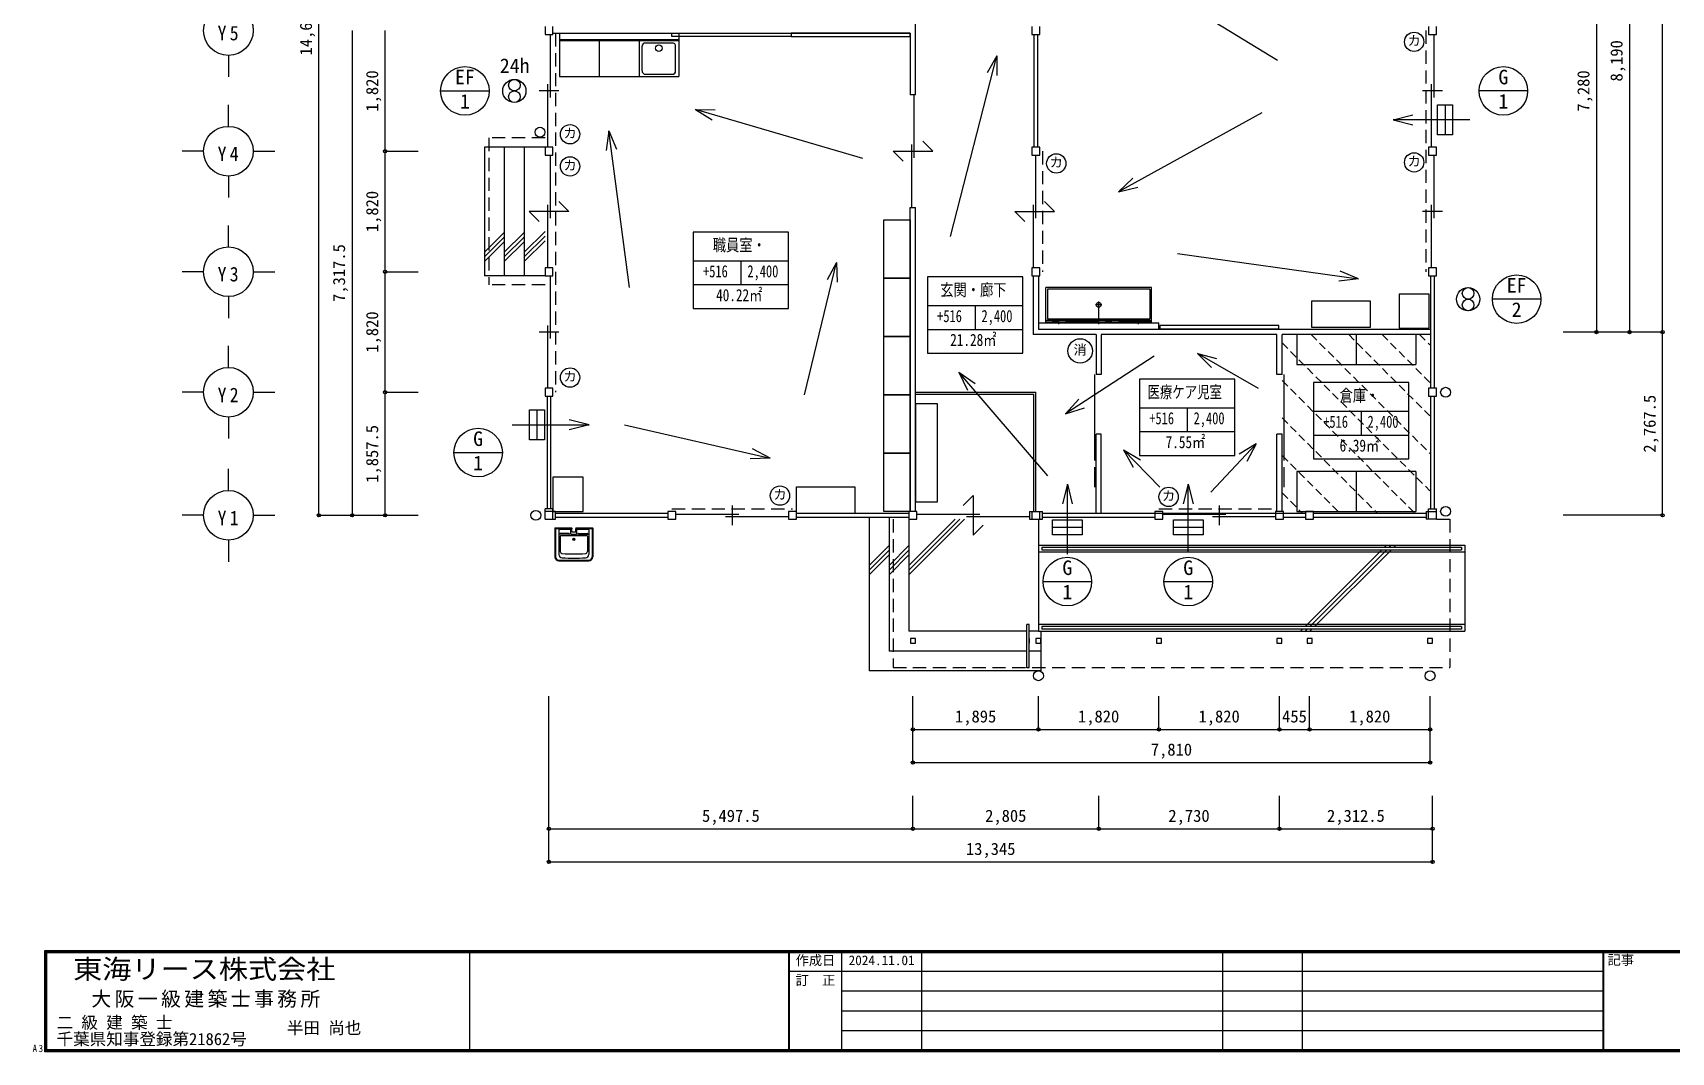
# Model space of a CAD drawing. Units: millimetres at full size, sheet at 1:100. Extents: x -40222 to 41440, y -29146 to 30741.
# Drawn here: x 1778 to 26525, y 554 to 15945 of the extents above; entities that cross this region are included whole.
import ezdxf
from ezdxf.enums import TextEntityAlignment as Align

# ---------------------------------------------------------------- set-up
doc = ezdxf.new("R2010")
doc.units = ezdxf.units.MM
doc.header["$LTSCALE"] = 100
doc.header["$PDMODE"] = 32
doc.header["$PDSIZE"] = 50
for name, pattern in [('CHAIN1', [8, 5, -1, 1, -1]), ('DASHED1', [1.8, 1.2, -0.6]), ('DASHED2', [3, 2, -1]), ('DASHED3', [4, 3, -1])]:
    doc.linetypes.add(name, pattern=pattern)
for name, color, linetype in [('0-1', 3, 'Continuous'), ('1-0', 7, 'Continuous'), ('1-1', 2, 'Continuous'), ('1-2', 7, 'Continuous'), ('1-3', 7, 'Continuous'), ('1-4', 4, 'Continuous'), ('1-5', 7, 'Continuous'), ('1-6', 4, 'Continuous'), ('1-7', 3, 'DASHED2'), ('1-8', 7, 'Continuous'), ('1-9', 7, 'Continuous'), ('1-A', 4, 'Continuous'), ('1-B', 7, 'Continuous'), ('1-D', 2, 'Continuous')]:
    doc.layers.add(name, color=color, linetype=linetype)
doc.styles.add('ＭＳ ゴシック', font='')
doc.styles.get('ＭＳ ゴシック').set_extended_font_data('MS Gothic')

msp = doc.modelspace()

# ---------------------------------------------------------------- linework, layer by layer
at = {"layer": '0-1', "color": 7}
for p, q in [((1960, 560), (1960, 2090)), ((1960, 2090), (41440, 2090)), ((1990, 590), (1990, 2060)), ((1990, 2060), (41410, 2060)), ((8375, 2070), (8375, 580)), ((41440, 560), (1960, 560)), ((41410, 590), (1990, 590))]:
    msp.add_line(p, q, dxfattribs=at)
at = {"layer": '0-1'}
for p, q in [((1970, 570), (1970, 2080)), ((1970, 2080), (41430, 2080)), ((1980, 580), (1980, 2070)), ((13195, 2070), (1980, 2070)), ((13195, 580), (13195, 2070)), ((13205, 580), (13205, 2070)), ((13205, 2070), (25495, 2070)), ((14000, 580), (14000, 2070)), ((15200, 2070), (15200, 580)), ((19750, 580), (19750, 2070)), ((20950, 2070), (20950, 580)), ((25495, 580), (25495, 2070)), ((25505, 580), (25505, 2070)), ((25505, 2070), (29695, 2070)), ((25495, 1775), (13205, 1775)), ((25495, 1475), (14000, 1475)), ((25495, 1175), (14000, 1175)), ((25495, 875), (14000, 875)), ((41430, 570), (1970, 570)), ((1980, 580), (13195, 580)), ((13205, 580), (25495, 580)), ((25505, 580), (29695, 580))]:
    msp.add_line(p, q, dxfattribs=at)
at = {"layer": '1-0'}
msp.add_line((16829.5, 6802.3), (16829.5, 6727.3), dxfattribs=at)
at = {"layer": '1-1'}
for p, q in [((9514.5, 16037.3), (9514.5, 15917.3)), ((9514.5, 15917.3), (9634.5, 15917.3)), ((9634.5, 15917.3), (9634.5, 16037.3)), ((16869.5, 16037.3), (16869.5, 15917.3)), ((16869.5, 15917.3), (16989.5, 15917.3)), ((16989.5, 15917.3), (16989.5, 16037.3)), ((22859.5, 16037.3), (22859.5, 15917.3)), ((22859.5, 15917.3), (22979.5, 15917.3)), ((22979.5, 15917.3), (22979.5, 16037.3)), ((9514.5, 14217.3), (9514.5, 14097.3)), ((9634.5, 14217.3), (9514.5, 14217.3)), ((9634.5, 14097.3), (9634.5, 14217.3)), ((16869.5, 14217.3), (16869.5, 14097.3)), ((16989.5, 14217.3), (16869.5, 14217.3)), ((16989.5, 14097.3), (16989.5, 14217.3)), ((22859.5, 14217.3), (22859.5, 14097.3)), ((22979.5, 14217.3), (22859.5, 14217.3)), ((22979.5, 14097.3), (22979.5, 14217.3)), ((9514.5, 14097.3), (9634.5, 14097.3)), ((16869.5, 14097.3), (16989.5, 14097.3)), ((22859.5, 14097.3), (22979.5, 14097.3)), ((9514.5, 12397.3), (9514.5, 12277.3)), ((9634.5, 12397.3), (9514.5, 12397.3)), ((9634.5, 12277.3), (9634.5, 12397.3)), ((16869.5, 12397.3), (16869.5, 12277.3)), ((16989.5, 12397.3), (16869.5, 12397.3)), ((16989.5, 12277.3), (16989.5, 12397.3)), ((22859.5, 12397.3), (22859.5, 12277.3)), ((22979.5, 12397.3), (22859.5, 12397.3)), ((22979.5, 12277.3), (22979.5, 12397.3)), ((9514.5, 12277.3), (9634.5, 12277.3)), ((16869.5, 12277.3), (16989.5, 12277.3)), ((22859.5, 12277.3), (22979.5, 12277.3)), ((9514.5, 10577.3), (9514.5, 10457.3)), ((9634.5, 10577.3), (9514.5, 10577.3)), ((9514.5, 10457.3), (9634.5, 10457.3)), ((9634.5, 10457.3), (9634.5, 10577.3)), ((22859.5, 10577.3), (22859.5, 10457.3)), ((22979.5, 10577.3), (22859.5, 10577.3)), ((22859.5, 10457.3), (22979.5, 10457.3)), ((22979.5, 10457.3), (22979.5, 10577.3)), ((9634.5, 8757.3), (9514.5, 8757.3)), ((9514.5, 8599.8), (9514.5, 8757.3)), ((9672, 8719.8), (9514.5, 8719.8)), ((9634.5, 8719.8), (9634.5, 8757.3)), ((9634.5, 8599.8), (9634.5, 8719.8)), ((9672, 8599.8), (9672, 8719.8)), ((11372, 8719.8), (11372, 8599.8)), ((11492, 8719.8), (11372, 8719.8)), ((11492, 8599.8), (11492, 8719.8)), ((13192, 8719.8), (13192, 8599.8)), ((13312, 8719.8), (13192, 8719.8)), ((13312, 8599.8), (13312, 8719.8)), ((15012, 8719.8), (15012, 8599.8)), ((15132, 8719.8), (15012, 8719.8)), ((15132, 8599.8), (15132, 8719.8)), ((16832, 8719.8), (17027, 8719.8)), ((16832, 8719.8), (16832, 8599.8)), ((16869.5, 8719.8), (16869.5, 8599.8)), ((16989.5, 8599.8), (16989.5, 8719.8)), ((17027, 8599.8), (17027, 8719.8)), ((18727, 8719.8), (18727, 8599.8)), ((18847, 8719.8), (18727, 8719.8)), ((18847, 8599.8), (18847, 8719.8)), ((20547, 8719.8), (20547, 8599.8)), ((20667, 8719.8), (20547, 8719.8)), ((20667, 8599.8), (20667, 8719.8)), ((21002, 8719.8), (21002, 8599.8)), ((21122, 8719.8), (21002, 8719.8)), ((21122, 8599.8), (21122, 8719.8)), ((22822, 8719.8), (22979.5, 8719.8)), ((22822, 8719.8), (22822, 8599.8)), ((22859.5, 8757.3), (22979.5, 8757.3)), ((22859.5, 8719.8), (22859.5, 8757.3)), ((22859.5, 8599.8), (22859.5, 8719.8)), ((22979.5, 8599.8), (22979.5, 8757.3)), ((9514.5, 8599.8), (9672, 8599.8)), ((11372, 8599.8), (11492, 8599.8)), ((13192, 8599.8), (13312, 8599.8)), ((15012, 8599.8), (15132, 8599.8)), ((16832, 8599.8), (17027, 8599.8)), ((18727, 8599.8), (18847, 8599.8)), ((20547, 8599.8), (20667, 8599.8)), ((21002, 8599.8), (21122, 8599.8)), ((22979.5, 8599.8), (22822, 8599.8)), ((15034.5, 6802.3), (15034.5, 6727.3)), ((15109.5, 6802.3), (15034.5, 6802.3)), ((15034.5, 6727.3), (15109.5, 6727.3)), ((15109.5, 6727.3), (15109.5, 6802.3)), ((16929.5, 6802.3), (16929.5, 6727.3)), ((17004.5, 6802.3), (16929.5, 6802.3)), ((16929.5, 6727.3), (17004.5, 6727.3)), ((17004.5, 6727.3), (17004.5, 6802.3)), ((18749.5, 6802.3), (18749.5, 6727.3)), ((18824.5, 6802.3), (18749.5, 6802.3)), ((18749.5, 6727.3), (18824.5, 6727.3)), ((18824.5, 6727.3), (18824.5, 6802.3)), ((20569.5, 6802.3), (20569.5, 6727.3)), ((20644.5, 6802.3), (20569.5, 6802.3)), ((20569.5, 6727.3), (20644.5, 6727.3)), ((20644.5, 6727.3), (20644.5, 6802.3)), ((21024.5, 6802.3), (21024.5, 6727.3)), ((21099.5, 6802.3), (21024.5, 6802.3)), ((21024.5, 6727.3), (21099.5, 6727.3)), ((21099.5, 6727.3), (21099.5, 6802.3)), ((22844.5, 6802.3), (22844.5, 6727.3)), ((22919.5, 6802.3), (22844.5, 6802.3)), ((22844.5, 6727.3), (22919.5, 6727.3)), ((22919.5, 6727.3), (22919.5, 6802.3))]:
    msp.add_line(p, q, dxfattribs=at)
at = {"layer": '1-2'}
for p, q in [((9594.5, 15917.3), (9594.5, 14967.3)), ((16899.5, 15917.3), (16899.5, 14217.3)), ((16959.5, 14217.3), (16959.5, 15917.3)), ((22939.5, 15917.3), (22939.5, 14967.3)), ((9554.5, 15167.3), (9554.5, 14217.3)), ((22899.5, 15167.3), (22899.5, 14217.3)), ((9724.5, 15067.3), (9424.5, 15067.3)), ((23069.5, 15067.3), (22769.5, 15067.3)), ((9594.5, 14097.3), (9594.5, 13147.3)), ((22939.5, 14097.3), (22939.5, 13147.3)), ((9874.5, 13247.3), (9724.5, 13397.3)), ((9424.5, 13247.3), (9274.5, 13247.3)), ((9274.5, 13247.3), (9424.5, 13097.3)), ((9724.5, 13247.3), (9424.5, 13247.3)), ((9554.5, 13347.3), (9554.5, 12397.3)), ((9874.5, 13247.3), (9724.5, 13247.3)), ((23069.5, 13247.3), (22769.5, 13247.3)), ((22899.5, 13347.3), (22899.5, 12397.3)), ((9594.5, 12277.3), (9594.5, 11327.3)), ((22889.5, 12277.3), (22889.5, 10577.3)), ((22949.5, 10577.3), (22949.5, 12277.3)), ((9724.5, 11427.3), (9424.5, 11427.3)), ((9554.5, 11527.3), (9554.5, 10577.3)), ((9544.5, 10457.3), (9544.5, 8757.3)), ((9604.5, 8757.3), (9604.5, 10457.3)), ((22889.5, 10457.3), (22889.5, 8757.3)), ((22949.5, 8757.3), (22949.5, 10457.3)), ((15982, 8959.8), (15832, 8809.8)), ((15982, 8959.8), (15982, 8809.8)), ((11372, 8689.8), (9672, 8689.8)), ((11492, 8679.8), (12442, 8679.8)), ((12342, 8809.8), (12342, 8509.8)), ((15012, 8689.8), (13312, 8689.8)), ((15132, 8679.8), (16082, 8679.8)), ((15982, 8809.8), (15982, 8509.8)), ((21002.7, 8689.8), (17027, 8689.8)), ((18847, 8679.8), (19797, 8679.8)), ((19697, 8809.8), (19697, 8509.8)), ((20577, 8689.8), (20557, 8689.8)), ((21002, 8689.8), (20667, 8689.8)), ((22822, 8689.8), (21122, 8689.8)), ((9672, 8629.8), (11372, 8629.8)), ((12242, 8639.8), (13192, 8639.8)), ((13312, 8629.8), (15012, 8629.8)), ((15882, 8639.8), (16832, 8639.8)), ((15982, 8509.8), (15982, 8359.8)), ((15982, 8359.8), (16132, 8509.8)), ((17027, 8629.8), (18727, 8629.8)), ((19597, 8639.8), (20547, 8639.8)), ((20667, 8629.8), (21002, 8629.8)), ((21122, 8629.8), (22822, 8629.8))]:
    msp.add_line(p, q, dxfattribs=at)
at = {"layer": '1-3'}
for p, q in [((15112, 15007.3), (15112, 16997.3)), ((9634.5, 15937.3), (15032, 15937.3)), ((15032, 15937.3), (15032, 15007.3)), ((15112, 15007.3), (15032, 15007.3)), ((15092, 14057.3), (15092, 15007.3)), ((14772, 14157.3), (14922, 14157.3)), ((14772, 14157.3), (14922, 14007.3)), ((14922, 14157.3), (15222, 14157.3)), ((15052, 14257.3), (15052, 13307.3)), ((15372, 14157.3), (15222, 14307.3)), ((15222, 14157.3), (15372, 14157.3)), ((16929.5, 13147.3), (16929.5, 14097.3)), ((17209.5, 13247.3), (17059.5, 13397.3)), ((15032, 13307.3), (15112, 13307.3)), ((15032, 8719.8), (15032, 13307.3)), ((15112, 8719.8), (15112, 13307.3)), ((16609.5, 13247.3), (16759.5, 13247.3)), ((16609.5, 13247.3), (16759.5, 13097.3)), ((16759.5, 13247.3), (17059.5, 13247.3)), ((16889.5, 13347.3), (16889.5, 12397.3)), ((17059.5, 13247.3), (17209.5, 13247.3)), ((16889.4, 12277.3), (16889.4, 11387.3)), ((16969.4, 12277.3), (16969.4, 11467.3)), ((17837, 11387.3), (16889.4, 11387.3)), ((22889.5, 11467.3), (16969.4, 11467.3)), ((17837, 11387.3), (17837, 10787.3)), ((17917, 11387.3), (17917, 10787.3)), ((20567, 11387.3), (17917, 11387.3)), ((20567, 10787.3), (20567, 11387.3)), ((20647, 10787.3), (20647, 11387.3)), ((22889.5, 11387.3), (20647, 11387.3)), ((17917, 10787.3), (17837, 10787.3)), ((20647, 10787.3), (20567, 10787.3)), ((17917, 9887.3), (17837, 9887.3)), ((17837, 8689.8), (17837, 9887.3)), ((17917, 8689.8), (17917, 9887.3)), ((20567, 8719.8), (20567, 9887.3))]:
    msp.add_line(p, q, dxfattribs=at)
at = {"layer": '1-3', "color": 3}
for p, q in [((17812, 10787.3), (17812, 9787.3)), ((20672, 10787.3), (20672, 9787.3))]:
    msp.add_line(p, q, dxfattribs=at)
at = {"layer": '1-3', "color": 3, "linetype": 'DASHED3'}
for p, q in [((17812, 9787.3), (17812, 8987.3)), ((20672, 9787.3), (20672, 8987.3))]:
    msp.add_line(p, q, dxfattribs=at)
at = {"layer": '1-3'}
msp.add_lwpolyline([(20647, 8719.8), (20647, 9887.3), (20567, 9887.3)], dxfattribs=at)
at = {"layer": '1-4', "color": 3, "linetype": 'DASHED1'}
for p, q in [((21087.1, 11387.3), (22879.5, 9594.9)), ((21652.8, 11387.3), (22879.5, 10160.6)), ((22158.5, 11387.3), (22879.5, 10666.3)), ((22724.1, 11387.3), (22879.5, 11232)), ((20647, 11261.7), (22879.5, 9029.2)), ((20647, 10696), (22653.2, 8689.8)), ((20647, 10130.3), (22087.5, 8689.8)), ((20647, 9564.7), (21521.9, 8689.8)), ((20647, 8999), (20956.2, 8689.8))]:
    msp.add_line(p, q, dxfattribs=at)
at = {"layer": '1-5', "color": 4}
for p, q in [((9734.5, 15937.3), (9734.5, 15287.3)), ((11534.5, 15937.3), (11534.5, 15287.3)), ((11534.5, 15837.3), (9734.5, 15837.3)), ((11534.5, 15822.3), (9734.5, 15822.3)), ((10334.5, 15837.3), (10334.5, 15287.3)), ((10934.5, 15837.3), (10934.5, 15287.3)), ((10979.9, 15368.4), (10979.9, 15740.5)), ((11437.4, 15790.5), (11029.9, 15790.5)), ((11487.4, 15368.4), (11487.4, 15740.5)), ((9734.5, 15287.3), (11534.5, 15287.3)), ((11029.9, 15318.4), (11437.4, 15318.4)), ((15112, 10517.3), (16929.5, 10517.3)), ((15112, 10487.3), (16899.5, 10487.3)), ((16899.5, 8719.8), (16899.5, 10487.3)), ((16929.5, 8719.8), (16929.5, 10517.3))]:
    msp.add_line(p, q, dxfattribs=at)
at = {"layer": '1-5'}
for p, q in [((18674.5, 12097.3), (17079.5, 12097.3)), ((17079.5, 11567.3), (17079.5, 12097.3)), ((17104.5, 12072.3), (17104.5, 11627.3)), ((18649.5, 12072.3), (17104.5, 12072.3)), ((18649.5, 12072.3), (18649.5, 11627.3)), ((18674.5, 11567.3), (18674.5, 12097.3)), ((16969.4, 11567.3), (18787, 11567.3)), ((18674.5, 11602.3), (17079.5, 11602.3)), ((18674.5, 11592.3), (17079.5, 11592.3)), ((18674.5, 11567.3), (17079.5, 11567.3)), ((17104.5, 11627.3), (18649.5, 11627.3)), ((17104.5, 11592.3), (17104.5, 11602.3)), ((18649.5, 11592.3), (18649.5, 11602.3)), ((18787, 11467.3), (18787, 11567.3)), ((9664.9, 8467.9), (9664.9, 8032.9)), ((9669.9, 8472.9), (9913.4, 8472.9)), ((9674.9, 8457.9), (9674.9, 8032.9)), ((9679.9, 8462.9), (9913.4, 8462.9)), ((9724.9, 8440.9), (9724.9, 8362.9)), ((9734.9, 8450.9), (9901.4, 8450.9)), ((9906.4, 8377.9), (9906.4, 8445.9)), ((9918.4, 8467.9), (9918.4, 8457.9)), ((9919.8, 8414.7), (9918.4, 8457.9)), ((9980.1, 8414.7), (9981.4, 8457.9)), ((9981.4, 8467.9), (9981.4, 8457.9)), ((9986.4, 8472.9), (10229.9, 8472.9)), ((9986.4, 8462.9), (10219.9, 8462.9)), ((9993.4, 8377.9), (9993.4, 8445.9)), ((9998.4, 8450.9), (10164.9, 8450.9)), ((10174.9, 8440.9), (10174.9, 8362.9)), ((10224.9, 8457.9), (10224.9, 8032.9)), ((10234.9, 8467.9), (10234.9, 8032.9)), ((9724.9, 8362.9), (9724.9, 8067.9)), ((9911.4, 8372.9), (9734.9, 8372.9)), ((9739.4, 8377.9), (9739.4, 8379.9)), ((9874.4, 8384.9), (9744.4, 8384.9)), ((9874.4, 8372.9), (9744.4, 8372.9)), ((9744.9, 8342.9), (9744.9, 8112.9)), ((9754.9, 8352.9), (10144.9, 8352.9)), ((9879.4, 8379.9), (9879.4, 8377.9)), ((9911.4, 8372.9), (9988.4, 8372.9)), ((9924.8, 8409.9), (9975.1, 8409.9)), ((10164.9, 8372.9), (9988.4, 8372.9)), ((10020.4, 8379.9), (10020.4, 8377.9)), ((10025.4, 8384.9), (10155.4, 8384.9)), ((10025.4, 8372.9), (10155.4, 8372.9)), ((10154.9, 8342.9), (10154.9, 8112.9)), ((10160.4, 8377.9), (10160.4, 8379.9)), ((10174.9, 8362.9), (10174.9, 8067.9)), ((9724.9, 7982.9), (10174.9, 7982.9)), ((9724.9, 7972.9), (10174.9, 7972.9))]:
    msp.add_line(p, q, dxfattribs=at)
at = {"layer": '1-5', "color": 4, "linetype": 'CHAIN1'}
for p, q in [((17877, 11544.8), (17877, 11887.3)), ((17927, 11837.3), (17827, 11837.3)), ((18674.5, 11579.8), (17079.5, 11579.8)), ((17277, 11544.8), (17277, 11614.8)), ((18477, 11544.8), (18477, 11614.8))]:
    msp.add_line(p, q, dxfattribs=at)
at = {"layer": '1-5', "color": 4}
msp.add_circle((11233.7, 15713.6), 50, dxfattribs=at)
at = {"layer": '1-5'}
for centre, radius in [((9439, 14443.6), 75), ((17877, 11837.3), 37.5), ((23117.2, 10517.3), 75), ((9376.7, 8659.8), 75), ((23117.2, 8719.8), 75), ((9949.9, 8297.9), 17.2), ((9949.9, 8297.9), 14), ((16967, 6237.8), 75), ((22882, 6237.8), 75)]:
    msp.add_circle(centre, radius, dxfattribs=at)
at = {"layer": '1-5', "color": 4}
for centre, start, end in [((11029.9, 15740.5), 90, 180), ((11437.4, 15740.5), 0, 90), ((11029.9, 15368.4), 180, 270), ((11437.4, 15368.4), 270, 0)]:
    msp.add_arc(centre, 50, start, end, dxfattribs=at)
at = {"layer": '1-5'}
for centre, radius, start, end in [((9669.9, 8467.9), 5, 90, 180), ((9679.9, 8457.9), 5, 90, 180), ((9734.9, 8440.9), 10, 90, 180), ((9901.4, 8445.9), 5, 0, 90), ((9913.4, 8467.9), 5, 0, 90), ((9913.4, 8457.9), 5, 0, 90), ((9924.8, 8414.9), 5, 181.79018, 270), ((9975.1, 8414.9), 5, 270, 358.20982), ((9986.4, 8467.9), 5, 90, 180), ((9986.4, 8457.9), 5, 90, 180), ((9998.4, 8445.9), 5, 90, 180), ((10164.9, 8440.9), 10, 0, 90), ((10219.9, 8457.9), 5, 0, 90), ((10229.9, 8467.9), 5, 0, 90), ((9734.9, 8362.9), 10, 90, 180), ((9744.4, 8379.9), 5, 90, 180), ((9744.4, 8377.9), 5, 180, 270), ((9754.9, 8342.9), 10, 90, 180), ((9874.4, 8379.9), 5, 0, 90), ((9874.4, 8377.9), 5, 270, 0), ((9911.4, 8377.9), 5, 180, 270), ((9988.4, 8377.9), 5, 270, 0), ((10025.4, 8379.9), 5, 90, 180), ((10025.4, 8377.9), 5, 180, 270), ((10144.9, 8342.9), 10, 0, 90), ((10155.4, 8379.9), 5, 0, 90), ((10155.4, 8377.9), 5, 270, 0), ((10164.9, 8362.9), 10, 0, 90), ((9724.9, 8032.9), 60, 180, 270), ((9724.9, 8032.9), 50, 180, 270), ((9774.9, 8067.9), 50, 180, 270), ((9774.9, 8112.9), 30, 180, 270), ((9949.9, 11142.9), 3065, 266.72684, 273.27316), ((9949.9, 11077.9), 3065, 266.72684, 273.27316), ((10124.9, 8112.9), 30, 270, 0), ((10124.9, 8067.9), 50, 270, 0), ((10174.9, 8032.9), 60, 270, 0), ((10174.9, 8032.9), 50, 270, 0)]:
    msp.add_arc(centre, radius, start, end, dxfattribs=at)
at = {"layer": '1-6', "color": 7}
for p, q in [((8899.5, 14217.3), (8899.5, 12277.3)), ((9199.5, 14217.3), (9199.5, 12277.3)), ((9514.5, 12277.3), (8599.5, 12277.3)), ((14412, 8629.8), (14412, 6309.8)), ((14712, 8629.8), (14712, 6609.8)), ((15012, 8599.8), (15012, 6909.8)), ((16967, 8599.8), (16967, 6909.8)), ((16967, 8109.8), (23407, 8109.8)), ((23407, 7009.8), (16967, 7009.8)), ((16789.5, 6909.8), (15012, 6909.8)), ((16967, 6909.8), (16829.5, 6909.8)), ((16967, 6909.8), (20997.8, 6909.8)), ((17004.5, 6909.8), (17004.5, 6309.8)), ((20997.8, 6909.8), (23407, 6909.8)), ((16789.5, 6609.8), (14712, 6609.8)), ((17004.5, 6609.8), (16829.5, 6609.8)), ((17004.5, 6309.8), (14412, 6309.8))]:
    msp.add_line(p, q, dxfattribs=at)
at = {"layer": '1-6'}
for p, q in [((8599.5, 12631.2), (8899.5, 12931.2)), ((8899.5, 12631.2), (9199.5, 12931.2)), ((9199.5, 12631.2), (9514.5, 12946.2)), ((9199.5, 12560.5), (9514.5, 12875.5)), ((8599.5, 12560.5), (8899.5, 12860.5)), ((8599.5, 12489.8), (8899.5, 12789.8)), ((8899.5, 12560.5), (9199.5, 12860.5)), ((8899.5, 12489.8), (9199.5, 12789.8)), ((9199.5, 12489.8), (9514.5, 12804.8)), ((15012, 7903.5), (15708.3, 8599.8)), ((15012, 7832.7), (15779, 8599.8)), ((15012, 7762), (15849.7, 8599.8)), ((14412, 7903.5), (14712, 8203.5)), ((14712, 7903.5), (15012, 8203.5)), ((17017, 8179.8), (17017, 8139.8)), ((17017, 8179.8), (23357, 8179.8)), ((22196, 8179.8), (22226, 8209.8)), ((22266.8, 8179.8), (22296.8, 8209.8)), ((22337.5, 8179.8), (22367.5, 8209.8)), ((23357, 8179.8), (23357, 8139.8)), ((14412, 7832.7), (14712, 8132.7)), ((14412, 7762), (14712, 8062)), ((14712, 7832.7), (15012, 8132.7)), ((14712, 7762), (15012, 8062)), ((17017, 8139.8), (23357, 8139.8)), ((20996, 6979.8), (22156, 8139.8)), ((21066.8, 6979.8), (22226.8, 8139.8)), ((21137.5, 6979.8), (22297.5, 8139.8)), ((16829.5, 7009.8), (16789.5, 7009.8)), ((16829.5, 6359.8), (16829.5, 7009.8)), ((17017, 6979.8), (17017, 6939.8)), ((23357, 6979.8), (17017, 6979.8)), ((23357, 6939.8), (17017, 6939.8)), ((20926, 6909.8), (20956, 6939.8)), ((20997.3, 6910.3), (21026.8, 6939.8)), ((21067.5, 6909.8), (21097.5, 6939.8)), ((23357, 6979.8), (23357, 6939.8))]:
    msp.add_line(p, q, dxfattribs=at)
at = {"layer": '1-6', "color": 7}
for points in [[(9514.5, 14217.3), (8599.5, 14217.3), (8599.5, 12277.3)], [(16967, 8209.8), (23407, 8209.8), (23407, 6909.8)]]:
    msp.add_lwpolyline(points, dxfattribs=at)
at = {"layer": '1-6'}
msp.add_lwpolyline([(16829.5, 6359.8), (16789.5, 6359.8), (16789.5, 7009.8)], dxfattribs=at)
at = {"layer": '1-7'}
for p, q in [((9514.5, 14357.3), (8664.5, 14357.3)), ((8664.5, 14357.3), (8664.5, 12137.3)), ((9514.5, 12137.3), (8664.5, 12137.3)), ((14772, 8599.8), (14772, 6364.8)), ((22979.5, 8599.8), (23182, 8599.8)), ((23182, 8599.8), (23182, 6364.8)), ((14772, 6364.8), (23182, 6364.8))]:
    msp.add_line(p, q, dxfattribs=at)
at = {"layer": '1-8'}
for p, q in [((6099.5, 8659.8), (6099.5, 23294.8)), ((26394.5, 11427.3), (26394.5, 23294.8)), ((25894.5, 19617.3), (25894.5, 11427.3)), ((25394.5, 18707.3), (25394.5, 11427.3)), ((6599.5, 15977.3), (6599.5, 8659.8)), ((7099.5, 14157.3), (7099.5, 15977.3)), ((4731.6, 15602.3), (4731.6, 15277.3)), ((4731.6, 14532.3), (4731.6, 14857.3)), ((4356.6, 14157.3), (4031.6, 14157.3)), ((5106.6, 14157.3), (5431.6, 14157.3)), ((7099.5, 12337.3), (7099.5, 14157.3)), ((7099.5, 14157.3), (7599.5, 14157.3)), ((4731.6, 13782.3), (4731.6, 13457.3)), ((4731.6, 12712.3), (4731.6, 13037.3)), ((4356.6, 12337.3), (4031.6, 12337.3)), ((5106.6, 12337.3), (5431.6, 12337.3)), ((7099.5, 10517.3), (7099.5, 12337.3)), ((7099.5, 12337.3), (7599.5, 12337.3)), ((4731.6, 11962.3), (4731.6, 11637.3)), ((25394.5, 11427.3), (24894.5, 11427.3)), ((25894.5, 11427.3), (24894.5, 11427.3)), ((26394.5, 11427.3), (24894.5, 11427.3)), ((26394.5, 8659.8), (26394.5, 11427.3)), ((4731.6, 10892.3), (4731.6, 11217.3)), ((4356.6, 10517.3), (4031.6, 10517.3)), ((5106.6, 10517.3), (5431.6, 10517.3)), ((7099.5, 8659.8), (7099.5, 10517.3)), ((7099.5, 10517.3), (7599.5, 10517.3)), ((4731.6, 10142.3), (4731.6, 9817.3)), ((4731.6, 9034.8), (4731.6, 9359.8)), ((4356.6, 8659.8), (4031.6, 8659.8)), ((5106.6, 8659.8), (5431.6, 8659.8)), ((6099.5, 8659.8), (6599.5, 8659.8)), ((6599.5, 8659.8), (7099.5, 8659.8)), ((7099.5, 8659.8), (7599.5, 8659.8)), ((26394.5, 8659.8), (24894.5, 8659.8)), ((26394.5, 8659.8), (24894.5, 8659.8)), ((4731.6, 8284.8), (4731.6, 7959.8)), ((9574.5, 3927.3), (9574.5, 5927.3)), ((15072, 5427.3), (15072, 5927.3)), ((16967, 5427.3), (16967, 5927.3)), ((18787, 5427.3), (18787, 5927.3)), ((20607, 5427.3), (20607, 5927.3)), ((21062, 5427.3), (21062, 5927.3)), ((22882, 5427.3), (22882, 5927.3)), ((15072, 5427.3), (16967, 5427.3)), ((15072, 4927.3), (15072, 5427.3)), ((16967, 5427.3), (18787, 5427.3)), ((18787, 5427.3), (20607, 5427.3)), ((20607, 5427.3), (21062, 5427.3)), ((21062, 5427.3), (22882, 5427.3)), ((22882, 4927.3), (22882, 5427.3)), ((15072, 4927.3), (22882, 4927.3)), ((15072, 3927.3), (15072, 4427.3)), ((17877, 3927.3), (17877, 4427.3)), ((20607, 3927.3), (20607, 4427.3)), ((22919.5, 3927.3), (22919.5, 4427.3)), ((9574.5, 3427.3), (9574.5, 3927.3)), ((9574.5, 3927.3), (15072, 3927.3)), ((15072, 3927.3), (17877, 3927.3)), ((17877, 3927.3), (20607, 3927.3)), ((20607, 3927.3), (22919.5, 3927.3)), ((22919.5, 3427.3), (22919.5, 3927.3)), ((9574.5, 3427.3), (22919.5, 3427.3))]:
    msp.add_line(p, q, dxfattribs=at)
for centre in [(4731.6, 15977.3), (4731.6, 14157.3), (4731.6, 12337.3), (4731.6, 10517.3), (4731.6, 8659.8)]:
    msp.add_circle(centre, 375, dxfattribs=at)
at = {"layer": '1-8', "color": 2}
for p in [(7099.5, 14157.3), (7099.5, 12337.3), (25394.5, 11427.3), (25894.5, 11427.3), (26394.5, 11427.3), (7099.5, 10517.3), (6099.5, 8659.8), (6599.5, 8659.8), (7099.5, 8659.8), (26394.5, 8659.8), (15072, 5427.3), (16967, 5427.3), (18787, 5427.3), (20607, 5427.3), (21062, 5427.3), (22882, 5427.3), (15072, 4927.3), (22882, 4927.3), (9574.5, 3927.3), (15072, 3927.3), (17877, 3927.3), (20607, 3927.3), (22919.5, 3927.3), (9574.5, 3427.3), (22919.5, 3427.3)]:
    msp.add_point(p, dxfattribs=at)
at = {"layer": '1-9'}
for p, q in [((11753.8, 12934.9), (11753.8, 11782.9)), ((13193.8, 12934.9), (11753.8, 12934.9)), ((13193.8, 11782.9), (13193.8, 12934.9)), ((11753.8, 12502.9), (13193.8, 12502.9)), ((12473.8, 12502.9), (12473.8, 12142.9)), ((11753.8, 12142.9), (13193.8, 12142.9)), ((16729.5, 12258.7), (15289.5, 12258.7)), ((16729.5, 11106.7), (16729.5, 12258.7)), ((11753.8, 11782.9), (13193.8, 11782.9)), ((15289.5, 11826.7), (16729.5, 11826.7)), ((16009.5, 11826.7), (16009.5, 11466.7)), ((15289.5, 11466.7), (16729.5, 11466.7)), ((18493.4, 10716), (18493.4, 9564)), ((19933.4, 10716), (18493.4, 10716)), ((19933.4, 9564), (19933.4, 10716)), ((21120.7, 10663.8), (21120.7, 9511.8)), ((22560.7, 10663.8), (21120.7, 10663.8)), ((22560.7, 9511.8), (22560.7, 10663.8)), ((18493.4, 10284), (19933.4, 10284)), ((19213.4, 10284), (19213.4, 9924)), ((21120.7, 10231.8), (22560.7, 10231.8)), ((21840.7, 10231.8), (21840.7, 9871.8)), ((18493.4, 9924), (19933.4, 9924)), ((21120.7, 9871.8), (22560.7, 9871.8)), ((18493.4, 9564), (19933.4, 9564)), ((21120.7, 9511.8), (22560.7, 9511.8))]:
    msp.add_line(p, q, dxfattribs=at)
msp.add_lwpolyline([(15289.5, 12258.7), (15289.5, 11106.7), (16729.5, 11106.7)], dxfattribs=at)
at = {"layer": '1-A', "linetype": 'DASHED2'}
for p, q in [((9674.5, 15937.3), (9674.5, 10517.3)), ((22819.5, 15977.3), (22819.5, 12337.3)), ((17029.5, 14157.3), (17029.5, 12337.3)), ((11432, 8759.8), (13252, 8759.8)), ((18787, 8759.8), (20567, 8759.8))]:
    msp.add_line(p, q, dxfattribs=at)
at = {"layer": '1-A'}
for p, q in [((11432, 15937.3), (13232, 15937.3)), ((11432, 15887.3), (11432, 15937.3)), ((13232, 15887.3), (11432, 15887.3)), ((13232, 15937.3), (13232, 15887.3)), ((13232, 15937.3), (13232, 15887.3)), ((15032, 15937.3), (13232, 15937.3)), ((13232, 15887.3), (15032, 15887.3)), ((15032, 15887.3), (15032, 15937.3)), ((15032, 15887.3), (15032, 15937.3)), ((14632, 13119.8), (15032, 13119.8)), ((14632, 12239.8), (14632, 13119.8)), ((15032, 13119.8), (15032, 12239.8)), ((15032, 12239.8), (14632, 12239.8)), ((14632, 12239.8), (15032, 12239.8)), ((14632, 11359.8), (14632, 12239.8)), ((15032, 12239.8), (15032, 11359.8)), ((21095.1, 11895.9), (21975.1, 11895.9)), ((21095.1, 11495.9), (21095.1, 11895.9)), ((21975.1, 11895.9), (21975.1, 11495.9)), ((22415.2, 11999.5), (22415.2, 11484.5)), ((22870.2, 11999.5), (22415.2, 11999.5)), ((22870.2, 11484.5), (22870.2, 11999.5)), ((18798.2, 11524), (18798.2, 11474)), ((20598.2, 11524), (18798.2, 11524)), ((18798.2, 11474), (20598.2, 11474)), ((20598.2, 11474), (20598.2, 11524)), ((20868.2, 11387.3), (20868.2, 10937.3)), ((21975.1, 11495.9), (21095.1, 11495.9)), ((21768.2, 11387.3), (21768.2, 10937.3)), ((22415.2, 11484.5), (22870.2, 11484.5)), ((22668.2, 11387.3), (22668.2, 10937.3)), ((15032, 11359.8), (14632, 11359.8)), ((14632, 11359.8), (15032, 11359.8)), ((14632, 10479.8), (14632, 11359.8)), ((15032, 11359.8), (15032, 10479.8)), ((20868.2, 10937.3), (22668.2, 10937.3)), ((15032, 10479.8), (14632, 10479.8)), ((14632, 10479.8), (15032, 10479.8)), ((14632, 9599.8), (14632, 10479.8)), ((15032, 10479.8), (15032, 9599.8)), ((15112, 10343.5), (15112, 8863.5)), ((15442, 10343.5), (15112, 10343.5)), ((15442, 8863.5), (15442, 10343.5)), ((14632, 8719.8), (14632, 9599.8)), ((15032, 9599.8), (15032, 8719.8)), ((9634.5, 9234.8), (9634.5, 8719.8)), ((10089.5, 9234.8), (9634.5, 9234.8)), ((10089.5, 8719.8), (10089.5, 9234.8)), ((20868.2, 9319.8), (20868.2, 8719.8)), ((22668.2, 9319.8), (20868.2, 9319.8)), ((21768.2, 9319.8), (21768.2, 8719.8)), ((22668.2, 9319.8), (22668.2, 8719.8)), ((13312, 9089.8), (14192, 9089.8)), ((13312, 8689.8), (13312, 9089.8)), ((14192, 9089.8), (14192, 8689.8)), ((9634.5, 8719.8), (10089.5, 8719.8)), ((14192, 8689.8), (13312, 8689.8)), ((15032, 8719.8), (14632, 8719.8)), ((15112, 8863.5), (15442, 8863.5)), ((20868.2, 8719.8), (22668.2, 8719.8))]:
    msp.add_line(p, q, dxfattribs=at)
msp.add_lwpolyline([(15032, 9599.8), (14632, 9599.8), (15032, 9599.8)], dxfattribs=at)
at = {"layer": '1-A', "color": 2}
for centre in [(22641.5, 15808.2), (9892.8, 14412.4), (17236.4, 13972.2), (22641.5, 13988.2), (9892.8, 13928.1), (9892.8, 10739.8), (13063.5, 8956.7), (18933.3, 8938)]:
    msp.add_circle(centre, 145.9, dxfattribs=at)
at = {"layer": '1-B'}
for p, q in [((7937.8, 15066.7), (8671.1, 15066.7)), ((23109.2, 14856.3), (23109.2, 14406.3)), ((24356.1, 15067.3), (23622.8, 15067.3)), ((22322.9, 14631.3), (22622.9, 14706.3)), ((22322.9, 14631.3), (22622.9, 14556.3)), ((23484.2, 14631.3), (22322.9, 14631.3)), ((24556.1, 11923), (23822.8, 11923)), ((9394, 9800.7), (9394, 10250.7)), ((9019, 10025.7), (10180.2, 10025.7)), ((10180.2, 10025.7), (9880.2, 10100.7)), ((10180.2, 10025.7), (9880.2, 9950.7)), ((8137.8, 9607.3), (8871.1, 9607.3)), ((17403.6, 9132.6), (17328.6, 8832.6)), ((17403.6, 8071.4), (17403.6, 9132.6)), ((17403.6, 9132.6), (17478.6, 8832.6)), ((19229.8, 9132.6), (19304.8, 8832.6)), ((17628.6, 8477.3), (17178.6, 8477.3)), ((19454.8, 8477.3), (19004.8, 8477.3)), ((17036.9, 7659.8), (17770.2, 7659.8)), ((18863.1, 7659.8), (19596.5, 7659.8))]:
    msp.add_line(p, q, dxfattribs=at)
for points in [[(22996.7, 14856.3), (23221.7, 14856.3), (23221.7, 14406.3), (22996.7, 14406.3)], [(9506.5, 9800.7), (9281.5, 9800.7), (9281.5, 10250.7), (9506.5, 10250.7)], [(17628.6, 8589.8), (17628.6, 8364.8), (17178.6, 8364.8), (17178.6, 8589.8)]]:
    msp.add_lwpolyline(points, close=True, dxfattribs=at)
for points in [[(19229.8, 8107.5), (19229.8, 9132.6), (19154.8, 8832.6)], [(19454.8, 8589.8), (19454.8, 8364.8), (19004.8, 8364.8)], [(19004.8, 8364.8), (19004.8, 8589.8), (19454.8, 8589.8)]]:
    msp.add_lwpolyline(points, dxfattribs=at)
for centre, radius in [((8304.5, 15066.7), 366.7), ((23989.5, 15067.3), 366.7), ((9051.2, 15066.7), 175), ((9051.2, 15154.2), 87.5), ((9051.2, 14979.2), 87.5), ((24189.5, 11923), 366.7), ((23456.9, 11923), 175), ((23456.9, 12010.5), 87.5), ((23456.9, 11835.5), 87.5), ((17597.3, 11141.8), 184.5), ((8504.5, 9607.3), 366.7), ((17403.6, 7659.8), 366.7), ((19229.8, 7659.8), 366.7)]:
    msp.add_circle(centre, radius, dxfattribs=at)
at = {"layer": '1-D'}
for p, q in [((20576.1, 15524.7), (18506, 16794.7)), ((15638.9, 12870.8), (16337.7, 15599.3)), ((16337.7, 15599.3), (16190.6, 15337.8)), ((16337.7, 15599.3), (16341, 15299.3)), ((11785.1, 14788.3), (12041.3, 14632.1)), ((11785.1, 14788.3), (12085, 14781.1)), ((14313.4, 14046), (11785.1, 14788.3)), ((20341.9, 14735.4), (18178.3, 13544.4)), ((10477.4, 14463.5), (10438.5, 14166.1)), ((10477.4, 14463.5), (10592.4, 14186.4)), ((10790.6, 12097.6), (10477.4, 14463.5)), ((18178.3, 13544.4), (18394.7, 13752.2)), ((18178.3, 13544.4), (18469.6, 13616.1)), ((13432, 10476.8), (13919.1, 12477.4)), ((13919.1, 12477.4), (13775.1, 12214.2)), ((13919.1, 12477.4), (13926, 12177.5)), ((19065.5, 12613.7), (21802.6, 12231)), ((21802.6, 12231), (21504.9, 12194.2)), ((21802.6, 12231), (21526.4, 12348)), ((19368.5, 11102.5), (19581.4, 10891.2)), ((15765.1, 10819.3), (16012.8, 10650.1)), ((17376.1, 10192.6), (17661.6, 10284.8)), ((10715.1, 10028.4), (12913, 9522.9)), ((12913, 9522.9), (12648, 9663.5)), ((19569.8, 9011.2), (20255.2, 9738.7)), ((20255.2, 9738.7), (20000, 9581)), ((20255.2, 9738.7), (20113, 9474.6)), ((12913, 9522.9), (12613.2, 9512.2)), ((18252.3, 9649.7), (18398.6, 9387.8))]:
    msp.add_line(p, q, dxfattribs=at)
for points in [[(18717.4, 11060.5), (17376.1, 10192.6), (17577.2, 10415.2)], [(20292.7, 10573.5), (19368.5, 11102.5), (19658.6, 11025.9)], [(17108.8, 9254.9), (15765.1, 10819.3), (15895, 10548.9)], [(18801.2, 9085.3), (18252.3, 9649.7), (18510, 9496.1)]]:
    msp.add_lwpolyline(points, dxfattribs=at)

# ---------------------------------------------------------------- texts
at = {"layer": '0-1', "color": 7, "style": 'ＭＳ ゴシック', "width": 1.1}
msp.add_text('東海リース株式会社', height=293.3, dxfattribs=at).set_placement((2387.5, 1575), align=Align.BOTTOM_LEFT)
at = {"layer": '0-1', "color": 4, "style": 'ＭＳ ゴシック'}
for s, height, p in [('作成日', 146.6, (13300, 1825)), ('2024.11.01', 146.6, (14100, 1825)), ('記事', 146.6, (25563.5, 1830.4)), ('訂\u3000正', 146.6, (13300, 1525)), ('二 級 建 築 士', 183.3, (2137.5, 856.5)), ('半田 尚也', 183.3, (5615.3, 775)), ('千葉県知事登録第21862号', 183.3, (2137.5, 606.5))]:
    msp.add_text(s, height=height, dxfattribs=at).set_placement(p, align=Align.BOTTOM_LEFT)
at = {"layer": '0-1', "color": 7, "attachment_point": 7, "style": 'ＭＳ ゴシック'}
for s, insert, char_height in [('\\T1.17;大阪一級建築士事務所', (2662.5, 1225), 219.9), ('\\T1.36;\\W0.9;A3', (1774.8, 554.3), 110)]:
    msp.add_mtext(s, dxfattribs=dict(at, insert=insert, char_height=char_height))
at = {"layer": '1-8', "color": 4, "style": 'ＭＳ ゴシック'}
for s, p in [('14,635', (6049.5, 15602.3)), ('8,190', (25844.5, 15209.8)), ('1,820', (7049.5, 14754.8)), ('7,280', (25344.5, 14754.8)), ('1,820', (7049.5, 12934.8)), ('7,317.5', (6549.5, 11881)), ('1,820', (7049.5, 11114.8)), ('2,767.5', (26344.5, 9606)), ('1,857.5', (7049.5, 9151))]:
    msp.add_text(s, height=183.3, rotation=90, dxfattribs=at).set_placement(p, align=Align.BOTTOM_LEFT)
for s, p in [('1,895', (15707, 5477.3)), ('1,820', (17564.5, 5477.3)), ('1,820', (19384.5, 5477.3)), ('455', (20647, 5477.3)), ('1,820', (21659.5, 5477.3)), ('7,810', (18664.5, 4977.3)), ('5,497.5', (11885.7, 3977.3)), ('2,805', (16162, 3977.3)), ('2,730', (18929.5, 3977.3)), ('2,312.5', (21325.7, 3977.3)), ('13,345', (15872, 3477.3))]:
    msp.add_text(s, height=183.3, dxfattribs=at).set_placement(p, align=Align.BOTTOM_LEFT)
at = {"layer": '1-8', "char_height": 219.9, "attachment_point": 7, "style": 'ＭＳ ゴシック'}
for s, insert in [('\\T1.36;\\W0.9;Y5', (4569.1, 15827.3)), ('\\T1.36;\\W0.9;Y4', (4569.1, 14007.3)), ('\\T1.36;\\W0.9;Y3', (4569.1, 12187.3)), ('\\T1.36;\\W0.9;Y2', (4569.1, 10367.3)), ('\\T1.36;\\W0.9;Y1', (4569.1, 8509.8))]:
    msp.add_mtext(s, dxfattribs=dict(at, insert=insert))
at = {"layer": '1-9', "style": 'ＭＳ ゴシック'}
for s, width, p in [('職員室・', 0.8, (12048.8, 12593.9)), ('+516', 0.75, (11901.3, 12197.9)), ('2,400', 0.75, (12571.3, 12197.9)), ('玄関・廊下', 0.8, (15484.5, 11917.7)), ('40.22㎡', 0.8, (12098.8, 11837.9)), ('+516', 0.75, (15437, 11521.7)), ('2,400', 0.75, (16107, 11521.7)), ('21.28㎡', 0.8, (15634.5, 11161.7)), ('医療ケア児室', 0.75, (18613.4, 10375)), ('倉庫・', 0.8, (21515.7, 10322.8)), ('+516', 0.75, (18640.9, 9979)), ('2,400', 0.75, (19310.9, 9979)), ('+516', 0.75, (21268.2, 9926.8)), ('2,400', 0.75, (21938.2, 9926.8)), ('7.55㎡', 0.8, (18888.4, 9619)), ('6.39㎡', 0.8, (21515.7, 9566.8))]:
    msp.add_text(s, height=183.3, dxfattribs=dict(at, width=width)).set_placement(p, align=Align.BOTTOM_LEFT)
at = {"layer": '1-A', "color": 7, "style": 'ＭＳ ゴシック'}
for p in [(22541.5, 15708.2), (9792.8, 14312.4), (9792.8, 13828.1), (17136.4, 13872.2), (22541.5, 13888.2), (9792.8, 10639.8), (12963.5, 8856.7), (18833.3, 8838)]:
    msp.add_text('カ', height=146.6, dxfattribs=at).set_placement(p, align=Align.BOTTOM_LEFT)
at = {"layer": '1-B', "style": 'ＭＳ ゴシック'}
for s, height, p in [('EF', 219.9, (8154.5, 15100)), ('24h', 219.9, (8831.8, 15271.8)), ('G', 219.9, (23914.5, 15100.6)), ('1', 219.9, (8229.5, 14733.3)), ('1', 219.9, (23914.5, 14733.9)), ('EF', 219.9, (24039.5, 11956.3)), ('2', 219.9, (24114.5, 11589.7)), ('消', 146.6, (17497.3, 11041.8)), ('G', 219.9, (8429.5, 9640.6)), ('1', 219.9, (8429.5, 9273.9)), ('G', 219.9, (17328.6, 7693.1)), ('G', 219.9, (19154.8, 7693.1)), ('1', 219.9, (17328.6, 7326.4)), ('1', 219.9, (19154.8, 7326.4))]:
    msp.add_text(s, height=height, dxfattribs=at).set_placement(p, align=Align.BOTTOM_LEFT)

doc.saveas('drawing.dxf')
